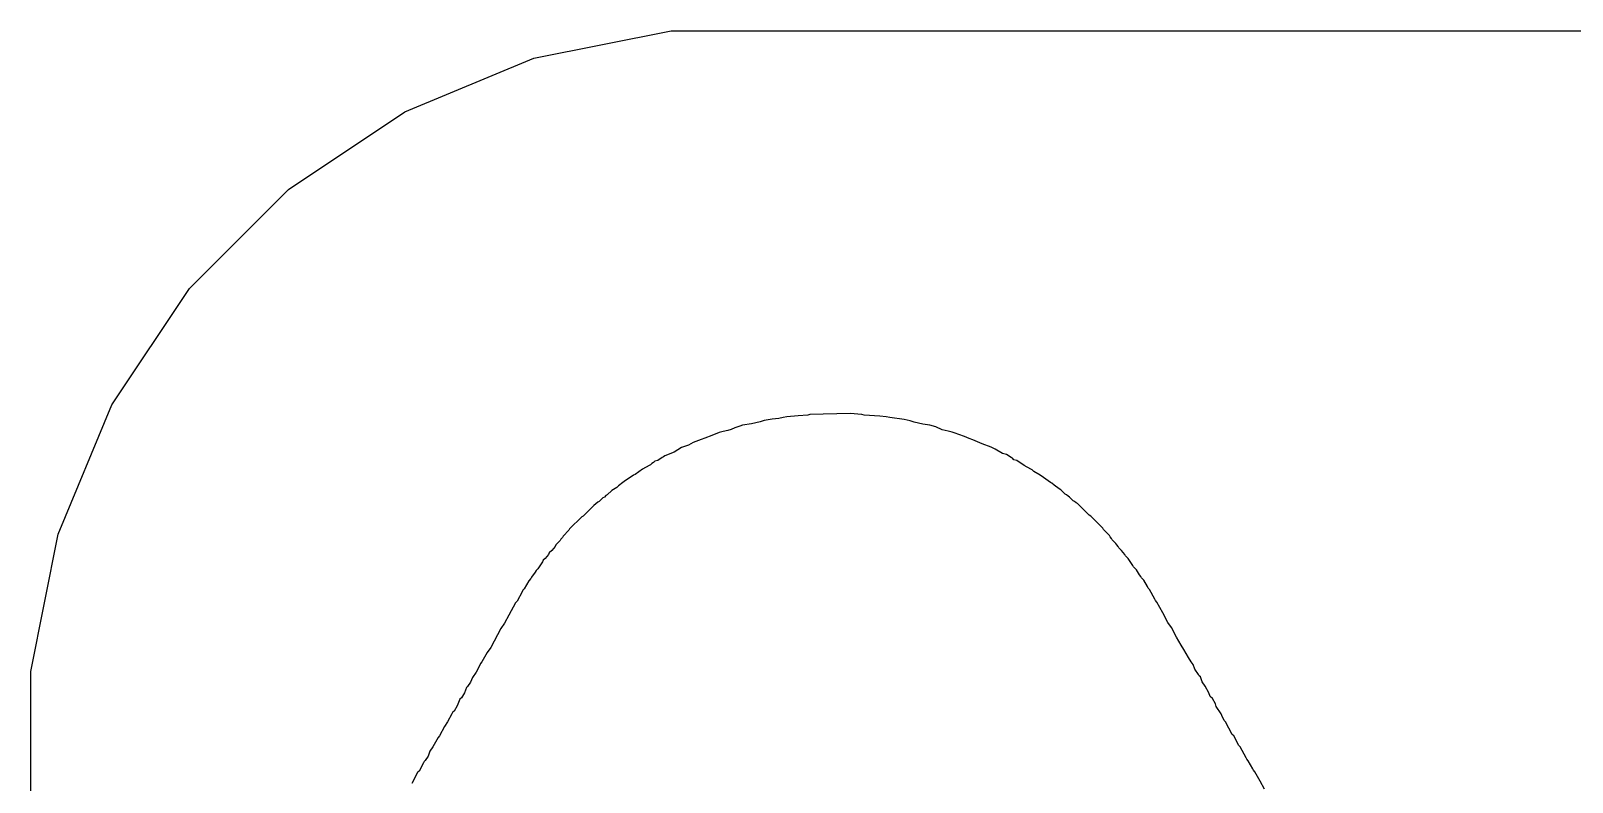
# Model space of a CAD drawing. Header units: inches. Extents: x 0 to 11.2, y -0.2 to 5.5.
# Drawn here: x 2.482 to 2.5753, y 1.2445 to 1.29 of the extents above; entities that cross this region are included whole.
import ezdxf

# ---------------------------------------------------------------- set-up
doc = ezdxf.new("R2010")
doc.units = ezdxf.units.IN
doc.header["$MEASUREMENT"] = 0
doc.layers.add('Bottom Layer', color=5, linetype='Continuous')
doc.layers.add('Bottom Overlay', color=54, linetype='Continuous')

msp = doc.modelspace()

# ---------------------------------------------------------------- linework, layer by layer
at = {"layer": 'Bottom Layer'}
for p, q in [((2.512457, 1.288347), (2.520765, 1.29)), ((2.520765, 1.29), (2.727032, 1.29)), ((2.504632, 1.285106), (2.512457, 1.288347)), ((2.497589, 1.2804), (2.504632, 1.285106)), ((2.4916, 1.274411), (2.497589, 1.2804)), ((2.486894, 1.267368), (2.4916, 1.274411)), ((2.483652, 1.259543), (2.486894, 1.267368)), ((2.482, 1.251235), (2.483652, 1.259543)), ((2.482, 1.247), (2.482, 1.251235)), ((2.482, 0.575127), (2.482, 1.247))]:
    msp.add_line(p, q, dxfattribs=at)
at = {"layer": 'Bottom Overlay'}
for p, q in [((2.52562, 1.266217), (2.525088, 1.266129)), ((2.526151, 1.26635), (2.52562, 1.266217)), ((2.526394, 1.266417), (2.526151, 1.26635)), ((2.526881, 1.266505), (2.526394, 1.266417)), ((2.52728, 1.266549), (2.526881, 1.266505)), ((2.527546, 1.266594), (2.52728, 1.266549)), ((2.527767, 1.266638), (2.527546, 1.266594)), ((2.528453, 1.266704), (2.527767, 1.266638)), ((2.529029, 1.266749), (2.528453, 1.266704)), ((2.529161, 1.266793), (2.529029, 1.266749)), ((2.531596, 1.266837), (2.529161, 1.266793)), ((2.532305, 1.266793), (2.531596, 1.266837)), ((2.532437, 1.266749), (2.532305, 1.266793)), ((2.533389, 1.266682), (2.532437, 1.266749)), ((2.533788, 1.266638), (2.533389, 1.266682)), ((2.534009, 1.266594), (2.533788, 1.266638)), ((2.534872, 1.266483), (2.534009, 1.266594)), ((2.535226, 1.266394), (2.534872, 1.266483)), ((2.53547, 1.266328), (2.535226, 1.266394)), ((2.536001, 1.266195), (2.53547, 1.266328)), ((2.536422, 1.266129), (2.536001, 1.266195)), ((2.522587, 1.265265), (2.5221, 1.265088)), ((2.522809, 1.265354), (2.522587, 1.265265)), ((2.523229, 1.265509), (2.522809, 1.265354)), ((2.523672, 1.265686), (2.523229, 1.265509)), ((2.523915, 1.265752), (2.523672, 1.265686)), ((2.524203, 1.265819), (2.523915, 1.265752)), ((2.524402, 1.265885), (2.524203, 1.265819)), ((2.524624, 1.265974), (2.524402, 1.265885)), ((2.524911, 1.266084), (2.524624, 1.265974)), ((2.525088, 1.266129), (2.524911, 1.266084)), ((2.536776, 1.26604), (2.536422, 1.266129)), ((2.537174, 1.265863), (2.536776, 1.26604)), ((2.537529, 1.265775), (2.537174, 1.265863)), ((2.537772, 1.265708), (2.537529, 1.265775)), ((2.537949, 1.265664), (2.537772, 1.265708)), ((2.538171, 1.265575), (2.537949, 1.265664)), ((2.538525, 1.265443), (2.538171, 1.265575)), ((2.538812, 1.265332), (2.538525, 1.265443)), ((2.539034, 1.265243), (2.538812, 1.265332)), ((2.520949, 1.264513), (2.520374, 1.264291)), ((2.521392, 1.264779), (2.520949, 1.264513)), ((2.521812, 1.264933), (2.521392, 1.264779)), ((2.5221, 1.265088), (2.521812, 1.264933)), ((2.539587, 1.265), (2.539034, 1.265243)), ((2.540141, 1.264801), (2.539587, 1.265)), ((2.540384, 1.26469), (2.540141, 1.264801)), ((2.540827, 1.264424), (2.540384, 1.26469)), ((2.54107, 1.264358), (2.540827, 1.264424)), ((2.541336, 1.264181), (2.54107, 1.264358)), ((2.519023, 1.263472), (2.518581, 1.263163)), ((2.519422, 1.263694), (2.519023, 1.263472)), ((2.51951, 1.263738), (2.519422, 1.263694)), ((2.519599, 1.263827), (2.51951, 1.263738)), ((2.519687, 1.263871), (2.519599, 1.263827)), ((2.519776, 1.263959), (2.519687, 1.263871)), ((2.519953, 1.264004), (2.519776, 1.263959)), ((2.520219, 1.264181), (2.519953, 1.264004)), ((2.520307, 1.264225), (2.520219, 1.264181)), ((2.520374, 1.264291), (2.520307, 1.264225)), ((2.541424, 1.264136), (2.541336, 1.264181)), ((2.541513, 1.264048), (2.541424, 1.264136)), ((2.54169, 1.264004), (2.541513, 1.264048)), ((2.542133, 1.263694), (2.54169, 1.264004)), ((2.542531, 1.263472), (2.542133, 1.263694)), ((2.54262, 1.263428), (2.542531, 1.263472)), ((2.542708, 1.26334), (2.54262, 1.263428)), ((2.517585, 1.262476), (2.517474, 1.262366)), ((2.517828, 1.262676), (2.517585, 1.262476)), ((2.517917, 1.26272), (2.517828, 1.262676)), ((2.518492, 1.263118), (2.517917, 1.26272)), ((2.518581, 1.263163), (2.518492, 1.263118)), ((2.543107, 1.263118), (2.542708, 1.26334)), ((2.543306, 1.262963), (2.543107, 1.263118)), ((2.543727, 1.262676), (2.543306, 1.262963)), ((2.543815, 1.262631), (2.543727, 1.262676)), ((2.543948, 1.262498), (2.543815, 1.262631)), ((2.544258, 1.262277), (2.543948, 1.262498)), ((2.516411, 1.261524), (2.516323, 1.26148)), ((2.516633, 1.261746), (2.516411, 1.261524)), ((2.516721, 1.26179), (2.516633, 1.261746)), ((2.51681, 1.261879), (2.516721, 1.26179)), ((2.516898, 1.261923), (2.51681, 1.261879)), ((2.517164, 1.262189), (2.516898, 1.261923)), ((2.517474, 1.262366), (2.517164, 1.262189)), ((2.544346, 1.262233), (2.544258, 1.262277)), ((2.544612, 1.261967), (2.544346, 1.262233)), ((2.5447, 1.261923), (2.544612, 1.261967)), ((2.544789, 1.261834), (2.5447, 1.261923)), ((2.544878, 1.26179), (2.544789, 1.261834)), ((2.545099, 1.261569), (2.544878, 1.26179)), ((2.545187, 1.261524), (2.545099, 1.261569)), ((2.545276, 1.261436), (2.545187, 1.261524)), ((2.515349, 1.260595), (2.514618, 1.259864)), ((2.515437, 1.260639), (2.515349, 1.260595)), ((2.516079, 1.261281), (2.515437, 1.260639)), ((2.516323, 1.26148), (2.516079, 1.261281)), ((2.545364, 1.261392), (2.545276, 1.261436)), ((2.546073, 1.260683), (2.545364, 1.261392)), ((2.546161, 1.260639), (2.546073, 1.260683)), ((2.546892, 1.259909), (2.546161, 1.260639)), ((2.514574, 1.259776), (2.51422, 1.259422)), ((2.514618, 1.259864), (2.514574, 1.259776)), ((2.546936, 1.25982), (2.546892, 1.259909)), ((2.54729, 1.259466), (2.546936, 1.25982)), ((2.513733, 1.258802), (2.513534, 1.258558)), ((2.513777, 1.25889), (2.513733, 1.258802)), ((2.514043, 1.259156), (2.513777, 1.25889)), ((2.514087, 1.259245), (2.514043, 1.259156)), ((2.514176, 1.259333), (2.514087, 1.259245)), ((2.51422, 1.259422), (2.514176, 1.259333)), ((2.547335, 1.259377), (2.54729, 1.259466)), ((2.547423, 1.259289), (2.547335, 1.259377)), ((2.547467, 1.2592), (2.547423, 1.259289)), ((2.547689, 1.258979), (2.547467, 1.2592)), ((2.547733, 1.25889), (2.547689, 1.258979)), ((2.547821, 1.258802), (2.547733, 1.25889)), ((2.547866, 1.258713), (2.547821, 1.258802)), ((2.548021, 1.258558), (2.547866, 1.258713)), ((2.51298, 1.257872), (2.512693, 1.257452)), ((2.513025, 1.257961), (2.51298, 1.257872)), ((2.513135, 1.258071), (2.513025, 1.257961)), ((2.513335, 1.258315), (2.513135, 1.258071)), ((2.513379, 1.258404), (2.513335, 1.258315)), ((2.513534, 1.258558), (2.513379, 1.258404)), ((2.54822, 1.258315), (2.548021, 1.258558)), ((2.548264, 1.258226), (2.54822, 1.258315)), ((2.548419, 1.258071), (2.548264, 1.258226)), ((2.548707, 1.257651), (2.548419, 1.258071)), ((2.512272, 1.256854), (2.512139, 1.256721)), ((2.512316, 1.256943), (2.512272, 1.256854)), ((2.512538, 1.257252), (2.512316, 1.256943)), ((2.512582, 1.257341), (2.512538, 1.257252)), ((2.512693, 1.257452), (2.512582, 1.257341)), ((2.548751, 1.257562), (2.548707, 1.257651)), ((2.548928, 1.257385), (2.548751, 1.257562)), ((2.549105, 1.257075), (2.548928, 1.257385)), ((2.549194, 1.256987), (2.549105, 1.257075)), ((2.549238, 1.256898), (2.549194, 1.256987)), ((2.549371, 1.256765), (2.549238, 1.256898)), ((2.511741, 1.256057), (2.511431, 1.255482)), ((2.511785, 1.256146), (2.511741, 1.256057)), ((2.511874, 1.256234), (2.511785, 1.256146)), ((2.512139, 1.256721), (2.511874, 1.256234)), ((2.549592, 1.256367), (2.549371, 1.256765)), ((2.549637, 1.256279), (2.549592, 1.256367)), ((2.549725, 1.25619), (2.549637, 1.256279)), ((2.550035, 1.255614), (2.549725, 1.25619)), ((2.511342, 1.255393), (2.510944, 1.25464)), ((2.511431, 1.255482), (2.511342, 1.255393)), ((2.550079, 1.255526), (2.550035, 1.255614)), ((2.550168, 1.255437), (2.550079, 1.255526)), ((2.550522, 1.254773), (2.550168, 1.255437)), ((2.510678, 1.254153), (2.510457, 1.253844)), ((2.510944, 1.25464), (2.510678, 1.254153)), ((2.550832, 1.254198), (2.550522, 1.254773)), ((2.551053, 1.253888), (2.550832, 1.254198)), ((2.510457, 1.253844), (2.509837, 1.252692)), ((2.551363, 1.253312), (2.551053, 1.253888)), ((2.551629, 1.252825), (2.551363, 1.253312)), ((2.509616, 1.252383), (2.509306, 1.251807)), ((2.509837, 1.252692), (2.509616, 1.252383)), ((2.551806, 1.25256), (2.551629, 1.252825)), ((2.552071, 1.252073), (2.551806, 1.25256)), ((2.509129, 1.251497), (2.508952, 1.251187)), ((2.509217, 1.251719), (2.509129, 1.251497)), ((2.509306, 1.251807), (2.509217, 1.251719)), ((2.552249, 1.251807), (2.552071, 1.252073)), ((2.552359, 1.251652), (2.552249, 1.251807)), ((2.55247, 1.251364), (2.552359, 1.251652)), ((2.552691, 1.251054), (2.55247, 1.251364)), ((2.508443, 1.250324), (2.508376, 1.250258)), ((2.50862, 1.25059), (2.508443, 1.250324)), ((2.50873, 1.250877), (2.50862, 1.25059)), ((2.508952, 1.251187), (2.50873, 1.250877)), ((2.552736, 1.250966), (2.552691, 1.251054)), ((2.552802, 1.2509), (2.552736, 1.250966)), ((2.552913, 1.250612), (2.552802, 1.2509)), ((2.55309, 1.250346), (2.552913, 1.250612)), ((2.553311, 1.249948), (2.55309, 1.250346)), ((2.507978, 1.249549), (2.507801, 1.249151)), ((2.508066, 1.249638), (2.507978, 1.249549)), ((2.508243, 1.249948), (2.508066, 1.249638)), ((2.508376, 1.250258), (2.508243, 1.249948)), ((2.5534, 1.249726), (2.553311, 1.249948)), ((2.553533, 1.249594), (2.5534, 1.249726)), ((2.55371, 1.249284), (2.553533, 1.249594)), ((2.507491, 1.248664), (2.507225, 1.248177)), ((2.507535, 1.248752), (2.507491, 1.248664)), ((2.507624, 1.248841), (2.507535, 1.248752)), ((2.507801, 1.249151), (2.507624, 1.248841)), ((2.553754, 1.249107), (2.55371, 1.249284)), ((2.554064, 1.248664), (2.553754, 1.249107)), ((2.554108, 1.248575), (2.554064, 1.248664)), ((2.554241, 1.248265), (2.554108, 1.248575)), ((2.507048, 1.247911), (2.506738, 1.247336)), ((2.507225, 1.248177), (2.507048, 1.247911)), ((2.554329, 1.248177), (2.554241, 1.248265)), ((2.554728, 1.247424), (2.554329, 1.248177)), ((2.50634, 1.246672), (2.506163, 1.246406)), ((2.50665, 1.247247), (2.50634, 1.246672)), ((2.506738, 1.247336), (2.50665, 1.247247)), ((2.554816, 1.247336), (2.554728, 1.247424)), ((2.555126, 1.24676), (2.554816, 1.247336)), ((2.555215, 1.246672), (2.555126, 1.24676)), ((2.555569, 1.246008), (2.555215, 1.246672)), ((2.505764, 1.245698), (2.505499, 1.245211)), ((2.505809, 1.245786), (2.505764, 1.245698)), ((2.505875, 1.245853), (2.505809, 1.245786)), ((2.506052, 1.246118), (2.505875, 1.245853)), ((2.506163, 1.246406), (2.506052, 1.246118)), ((2.555613, 1.245919), (2.555569, 1.246008)), ((2.555702, 1.245831), (2.555613, 1.245919)), ((2.555967, 1.245344), (2.555702, 1.245831)), ((2.50541, 1.245122), (2.505056, 1.244458)), ((2.505499, 1.245211), (2.50541, 1.245122)), ((2.556012, 1.245255), (2.555967, 1.245344)), ((2.5561, 1.245167), (2.556012, 1.245255)), ((2.55641, 1.244591), (2.5561, 1.245167)), ((2.556676, 1.244104), (2.55641, 1.244591))]:
    msp.add_line(p, q, dxfattribs=at)

doc.saveas('drawing.dxf')
